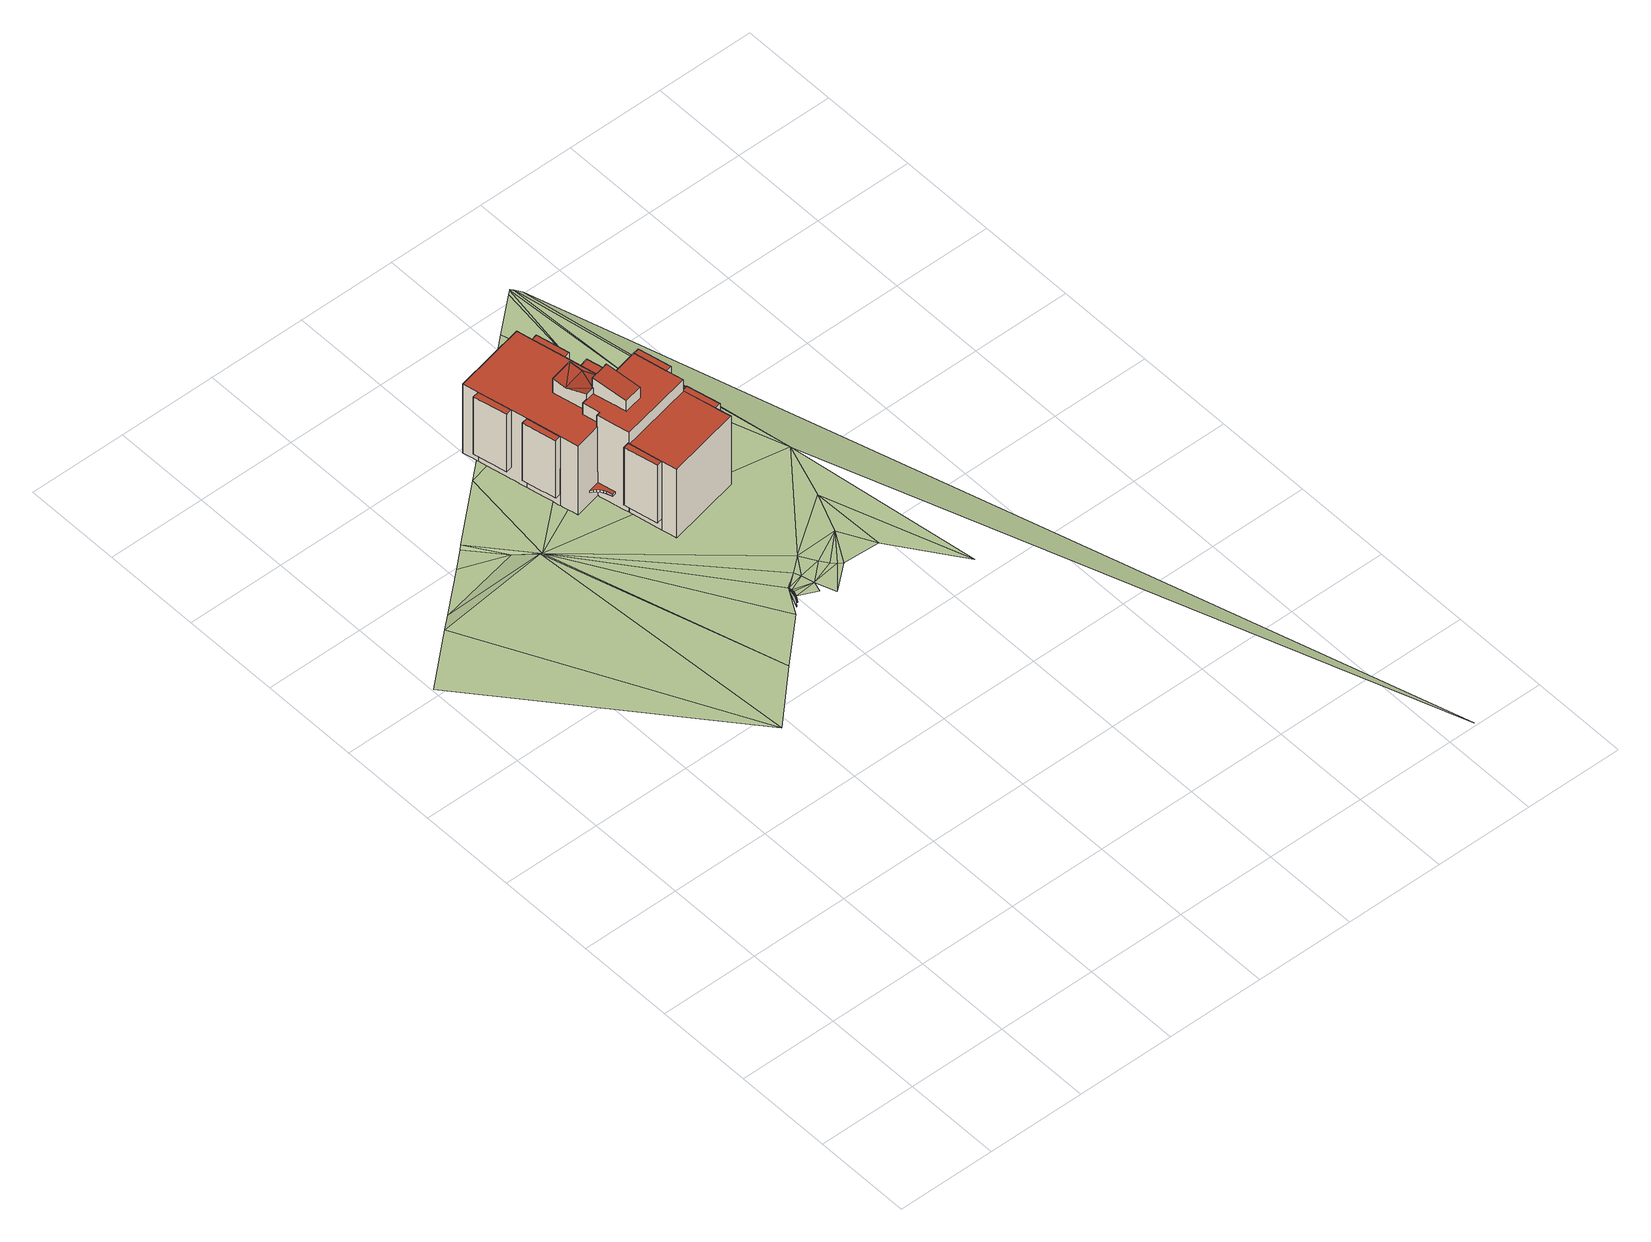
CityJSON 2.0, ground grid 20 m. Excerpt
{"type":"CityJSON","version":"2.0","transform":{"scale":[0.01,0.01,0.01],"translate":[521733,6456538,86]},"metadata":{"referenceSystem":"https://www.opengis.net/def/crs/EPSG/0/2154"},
"CityObjects":{
"building1":{"type":"Building","attributes":{"CITYGML_COUNTRYCODE":"FRA","CITYGML_RESOURCECONTENTORIGIN":"jointGeoBureauFrance","CITYGML_MILITARYSERVICEBRANCH":"noInformation","CITYGML_RELIGIOUSINFORMATION_RELIGIOUSDESIGNATION":"noInformation","CITYGML_AEROOBSTACLELIGHTPRESENT":"noInformation","CITYGML_COVERCLOSURETYPE":"noInformation","CITYGML_MANUFACTURINGINFORMATION_BYPRODUCT":"noInformation","CITYGML_WIRELESSTELECOMTYPE_":"noInformation","signatureG7":"REBU","CITYGML_NAVIGATIONLANDMARK":"noInformation","CITYGML_PHYSICALCONDITION":"intact","CITYGML_MANUFACTURINGINFORMATION_PRODUCT":"noInformation","CITYGML_RELIGIOUSINFORMATION_RELIGIOUSFACILITYTYPE":"noInformation","CITYGML_MANUFACTURINGINFORMATION_RAWMATERIAL":"noInformation","CITYGML_HAZARDSHELTERINTENDEDUSE":"noInformation","Style":"BU_$1691{frame:rgb(206,170,254);opacity:0.699999988;width:0.800000012;}","typeProduction":"Ref3D","pg_data_base_ident":"1691","CITYGML_CONTROLLINGAUTHORITY":"noInformation","class":"Building","function":"noInformation"},"children":["building1-1","building1-2","building1-3","building1-4","building1-5","building1-6","building1-7","building1-8","building1-9","building1-10","building1-11","building1-12","building1-13"]},
"building1-1":{"type":"BuildingPart","attributes":{"CITYGML_ROOFTYPE":"noInformation","CITYGML_STOREYSABOVEGROUND":"0","ZExtrusion":"89.5","signatureG7":"REBP","measuredHeight":13.97,"onGround":"False","Style":"BUP_$1746{frame:rgb(194,56,44);opacity:0.699999988;width:0.800000012;}","HExtrusion":"-999","pg_data_base_ident":"1746","CITYGML_VERTICALCONSTRUCTIONMATERIAL":"noInformation"},"parents":["building1"],"geometry":[{"type":"MultiSurface","lod":"2","boundaries":[[[0,1,2,3,4,5,6,7,8,9,10]],[[6,11,12,13,14,7]],[[15,16,17,18,19,20,21,14,13,12,11,22,23,24,25]],[[24,23,22,26,27,5,4,3,2,1,0,10,9,8,28,29,21,20,19,18,17,16,15,25]],[[28,8,7,14,21,29]],[[26,22,11,6,5,27]]],"semantics":{"surfaces":[{"type":"WallSurface"},{"type":"RoofSurface"},{"type":"GroundSurface"}],"values":[0,1,0,2,0,0]}}]},
"building1-2":{"type":"BuildingPart","attributes":{"CITYGML_ROOFTYPE":"noInformation","CITYGML_STOREYSABOVEGROUND":"0","ZExtrusion":"-999","signatureG7":"REBP","measuredHeight":19.39,"onGround":"False","Style":"BUP_$1692{frame:rgb(254,128,232);opacity:0.699999988;width:0.800000012;}","HExtrusion":"-999","pg_data_base_ident":"1692","CITYGML_VERTICALCONSTRUCTIONMATERIAL":"noInformation"},"parents":["building1"],"geometry":[{"type":"MultiSurface","lod":"2","boundaries":[[[30,31,32]],[[33,34,35,36,37,38,39,40,41,42,43,44,45,46,47,48]],[[49,31,30]],[[50,51,52,53,54,55,56,57,58,59,60,61,62,63,64,65,66,67,68,69,70,71,72,73,74,75,76,77,78,79,80,81,82,83,84]],[[85,86,87]],[[86,88,87]],[[89,90,91]],[[87,88,92]],[[93,94,95,96,97,98,99,100,101,102,103,104,105,106,107,108,109,110,111,112,113]],[[114,89,32]],[[32,31,114]],[[90,114,85]],[[115,116,117,118,119,120,121,122,123,124,125,126,127,128,129,130,49,30,32,89,131,91,90,85,87,92,88,86,114,31,132,133,134,135,136,137,138,139,103,102,140,141,142,143,144,145,146,147,148,149]],[[150,151,47,46,45,44,152,132,31,49,130,153,154,155,156,157,158,159,160,161,162,163,164,165,166,167,168,169,170,171]],[[172,173,174,175,176,177,178,179,180,181,182,183,69,68,67,66,184,185,186,187,188,189,190,191]],[[189,188,187,42,41,40,192,193,194,195,190]],[[104,103,139,138,137,136,135,134,133,132,152,44,43,42,187,186,185,184,66,65,64,63,196,106,105]],[[85,114,86]],[[89,114,90]],[[48,47,151,150,171,170,169,168,167,166,165,164,163,162,161,160,159,158,157,156,155,154,153,130,129,128,127,126,125,124,123,122,121,120,119,118,117,116,115,149,148,147,146,145,144,143,142,141,140,102,101,100,99,98,97,96,95,94,93,113,112,111,110,109,108,107,197,198,199,200,201,202,203,204,60,59,58,57,56,55,54,53,52,51,50,84,83,82,81,80,79,78,77,76,75,74,73,72,71,70,69,183,182,181,180,179,178,177,176,175,174,173,172,191,190,195,194,193,192,40,39,38,37,36,35,34,33]],[[91,131,89]],[[203,202,201,200,199,198,197,107,106,196,63,62,61,60,204]]],"semantics":{"surfaces":[{"type":"OuterCeilingSurface"},{"type":"WallSurface"},{"type":"RoofSurface"},{"type":"GroundSurface"}],"values":[0,1,0,1,0,0,0,0,1,0,0,0,1,1,1,1,2,0,0,3,0,1]}}]},
"building1-3":{"type":"BuildingPart","attributes":{"CITYGML_ROOFTYPE":"noInformation","CITYGML_STOREYSABOVEGROUND":"0","ZExtrusion":"-999","signatureG7":"REBP","measuredHeight":16.68,"onGround":"False","Style":"BUP_$1711{frame:rgb(223,114,75);opacity:0.699999988;width:0.800000012;}","HExtrusion":"-999","pg_data_base_ident":"1711","CITYGML_VERTICALCONSTRUCTIONMATERIAL":"noInformation"},"parents":["building1"],"geometry":[{"type":"MultiSurface","lod":"2","boundaries":[[[205,206,207,208,209,210,211,212,68,213,214,61,215,216,217,218,219,220,221,222,223]],[[224,225,226,227,228,229,230,231,232,233,234,235,236,237,238,239,240,241,242,212,211,210,209,208,207,206,205,223,222,221,220,219,218,217,216,215,243,244,245,246,247,248,249,250,251,252,253,254,255,256,257,258,259,260,261]],[[254,253,252,251,250,262,263,255]],[[264,68,212,242,241,240,239,238,237,236,265]],[[265,236,235,234,233,232,231,230,229,266]],[[228,227,226,225,224,261,260,259,258,257,256,255,263,266,229]],[[267,61,214,213,68,264,265,266,263,262]],[[245,244,243,215,61,267,262,250,249,248,247,246]]],"semantics":{"surfaces":[{"type":"WallSurface"},{"type":"GroundSurface"},{"type":"RoofSurface"}],"values":[0,1,0,0,0,0,2,0]}}]},
"building1-4":{"type":"BuildingPart","attributes":{"CITYGML_ROOFTYPE":"noInformation","CITYGML_STOREYSABOVEGROUND":"0","ZExtrusion":"89.5","signatureG7":"REBP","measuredHeight":13.97,"onGround":"False","Style":"BUP_$1720{frame:rgb(254,66,81);opacity:0.699999988;width:0.800000012;}","HExtrusion":"-999","pg_data_base_ident":"1720","CITYGML_VERTICALCONSTRUCTIONMATERIAL":"noInformation"},"parents":["building1"],"geometry":[{"type":"MultiSurface","lod":"2","boundaries":[[[268,269,270,271,272,273,274,275,276,277,278]],[[279,270,269,262,280,281]],[[282,283,284,268,278]],[[268,284,61,262,269]],[[262,61,284,283,285,286,287,288,289,290,291,292,293,294,280]],[[294,293,292,291,290,289,288,287,286,285,283,282,278,277,276,275,274,273,272,271,270,279,281,280]]],"semantics":{"surfaces":[{"type":"WallSurface"},{"type":"RoofSurface"},{"type":"GroundSurface"}],"values":[0,0,0,1,0,2]}}]},
"building1-5":{"type":"BuildingPart","attributes":{"CITYGML_ROOFTYPE":"noInformation","CITYGML_STOREYSABOVEGROUND":"0","ZExtrusion":"-999","signatureG7":"REBP","measuredHeight":16.77,"onGround":"False","Style":"BUP_$1726{frame:rgb(47,194,68);opacity:0.699999988;width:0.800000012;}","HExtrusion":"-999","pg_data_base_ident":"1726","CITYGML_VERTICALCONSTRUCTIONMATERIAL":"noInformation"},"parents":["building1"],"geometry":[{"type":"MultiSurface","lod":"2","boundaries":[[[295,296,297,298,299,300,301,302,303,304,305,306,307,308,309,310,311,312,313]],[[314,315,41,189,316,317]],[[318,319,320,321,322,323,324,325,326,327,328,329,330,331,332,333,334,335,336]],[[337,316,189,338,339,340]],[[341,342,343,46,344,41,315,345,346,347,348,349,350,351,352,353,354,355]],[[356,357,358,359,360,361,362,363,364,365,366,367,368,369,370,371]],[[372,373,340,339,338,374,375,376,377,378,379,380,381,382,383]],[[384,49,46,343,385,386,387,388,389,390,391,392,393,394,395,396,397,398,399]],[[300,299,400,401,402,403,404,405,376,375]],[[406,407,408,14,356,371,409,410,411,412]],[[413,414,415,416,417,418,419,420,421,422,423,424,399,398,425,426]],[[326,423,422,427,428,429,430,431,327]],[[432,358,357,322,321,433,434,435,436]],[[337,340,373,372,383,382,381,380,379,378,377,376,405,404,403,402,401,400,299,298,297,296,295,313,312,311,310,309,308,307,306,305,304,437,438,439,440,441,442,443,444,445,446,447,448,449,450,451,452,453,407,406,412,411,410,409,371,370,369,368,367,366,365,364,363,362,361,360,359,358,432,436,435,434,433,321,320,319,318,336,335,334,333,332,331,330,329,328,327,431,430,429,428,427,422,421,420,419,418,417,416,415,414,413,426,425,398,397,396,395,394,393,392,391,390,389,388,387,386,385,343,342,341,355,354,353,352,351,350,349,348,347,346,345,315,314,317,316]],[[323,322,357,356,14,454,455,12,11,303,302,301,300,375,374,338,189,41,344,46,49,384,399,424,423,326,325,324]],[[408,407,453,452,451,450,449,448,447,446,445,444,443,442,441,440,439,438,437,304,303,11,12,455,454,14]]],"semantics":{"surfaces":[{"type":"WallSurface"},{"type":"GroundSurface"},{"type":"RoofSurface"}],"values":[0,0,0,0,0,0,0,0,0,0,0,0,0,1,2,0]}}]},
"building1-6":{"type":"BuildingPart","attributes":{"CITYGML_ROOFTYPE":"noInformation","CITYGML_STOREYSABOVEGROUND":"0","ZExtrusion":"89.5","signatureG7":"REBP","measuredHeight":16.66,"onGround":"False","Style":"BUP_$1706{frame:rgb(135,162,227);opacity:0.699999988;width:0.800000012;}","HExtrusion":"-999","pg_data_base_ident":"1706","CITYGML_VERTICALCONSTRUCTIONMATERIAL":"noInformation"},"parents":["building1"],"geometry":[{"type":"MultiSurface","lod":"2","boundaries":[[[456,457,458,459,460,461,462,463,464,465]],[[466,458,457,106,467]],[[458,466,467,468,469,470,471,472,473,474,475,465,464,463,462,461,460,459]],[[472,471,470,469,468,467,106,103,474,473]],[[475,474,103,456,465]],[[456,103,106,457]]],"semantics":{"surfaces":[{"type":"WallSurface"},{"type":"GroundSurface"},{"type":"RoofSurface"}],"values":[0,0,1,0,0,2]}}]},
"building1-7":{"type":"BuildingPart","attributes":{"CITYGML_ROOFTYPE":"noInformation","CITYGML_STOREYSABOVEGROUND":"0","ZExtrusion":"89.5","signatureG7":"REBP","measuredHeight":13.97,"onGround":"False","Style":"BUP_$1723{frame:rgb(132,171,62);opacity:0.699999988;width:0.800000012;}","HExtrusion":"-999","pg_data_base_ident":"1723","CITYGML_VERTICALCONSTRUCTIONMATERIAL":"noInformation"},"parents":["building1"],"geometry":[{"type":"MultiSurface","lod":"2","boundaries":[[[476,477,478,479,480,481,482,483,484,485,486,487,488,489,490,491,492,493,494,495,496,497,498,499,500,501,502,503]],[[485,484,504,505,486]],[[264,265,501,500,499,498,497,496,495,494,493,492,491,490,489,68]],[[502,501,265,506,503]],[[264,68,505,504,506,265]],[[488,487,486,505,68,489]],[[481,480,479,478,477,476,503,506,504,484,483,482]]],"semantics":{"surfaces":[{"type":"GroundSurface"},{"type":"WallSurface"},{"type":"RoofSurface"}],"values":[0,1,1,1,2,1,1]}}]},
"building1-8":{"type":"BuildingPart","attributes":{"CITYGML_ROOFTYPE":"noInformation","CITYGML_STOREYSABOVEGROUND":"0","ZExtrusion":"89.5","signatureG7":"REBP","measuredHeight":13.97,"onGround":"False","Style":"BUP_$1752{frame:rgb(85,148,122);opacity:0.699999988;width:0.800000012;}","HExtrusion":"-999","pg_data_base_ident":"1752","CITYGML_VERTICALCONSTRUCTIONMATERIAL":"noInformation"},"parents":["building1"],"geometry":[{"type":"MultiSurface","lod":"2","boundaries":[[[507,508,509,510,511,512,513,514,326,324,515,322,516,517,518,519]],[[520,521,522,326,514,523]],[[524,522,521,525,526,527,528,529,530,531,532]],[[524,322,515,324,326,522]],[[533,516,322,524,532,534]],[[527,526,525,521,520,523,514,513,512,511,510,509,508,507,519,518,517,516,533,534,532,531,530,529,528]]],"semantics":{"surfaces":[{"type":"WallSurface"},{"type":"RoofSurface"},{"type":"GroundSurface"}],"values":[0,0,0,1,0,2]}}]},
"building1-9":{"type":"BuildingPart","attributes":{"CITYGML_ROOFTYPE":"noInformation","CITYGML_STOREYSABOVEGROUND":"0","ZExtrusion":"89.5","signatureG7":"REBP","measuredHeight":13.97,"onGround":"False","Style":"BUP_$1749{frame:rgb(53,236,160);opacity:0.699999988;width:0.800000012;}","HExtrusion":"-999","pg_data_base_ident":"1749","CITYGML_VERTICALCONSTRUCTIONMATERIAL":"noInformation"},"parents":["building1"],"geometry":[{"type":"MultiSurface","lod":"2","boundaries":[[[535,536,537,538,539,540,541,542,543,544,545,546,547,548,549,550,551,552,553,554,555,556,557,558]],[[302,303,559,560,300]],[[303,302,300,547,546,545,544,543,542,541,540,539,538,537,536]],[[548,547,300,560,550,549]],[[535,558,559,303,536]],[[555,554,553,552,551,550,560,559,558,557,556]]],"semantics":{"surfaces":[{"type":"GroundSurface"},{"type":"RoofSurface"},{"type":"WallSurface"}],"values":[0,1,2,2,2,2]}}]},
"building1-10":{"type":"BuildingPart","attributes":{"CITYGML_ROOFTYPE":"noInformation","CITYGML_STOREYSABOVEGROUND":"0","ZExtrusion":"89.5","signatureG7":"REBP","measuredHeight":13.97,"onGround":"False","Style":"BUP_$1755{frame:rgb(216,57,58);opacity:0.699999988;width:0.800000012;}","HExtrusion":"-999","pg_data_base_ident":"1755","CITYGML_VERTICALCONSTRUCTIONMATERIAL":"noInformation"},"parents":["building1"],"geometry":[{"type":"MultiSurface","lod":"2","boundaries":[[[561,562,563,564,565,566,567,568,569,570,571]],[[572,573,574,575,576,577,578,579,580,581,582,583,584,585,586,571,570,569,568,567,566,565,564,563]],[[585,584,423,561,571,586]],[[561,423,399,587,562]],[[574,573,572,563,562,587,399,576,575]],[[399,423,584,583,582,581,580,579,578,577,576]]],"semantics":{"surfaces":[{"type":"WallSurface"},{"type":"GroundSurface"},{"type":"RoofSurface"}],"values":[0,1,0,2,0,0]}}]},
"building1-11":{"type":"BuildingPart","attributes":{"CITYGML_ROOFTYPE":"noInformation","CITYGML_STOREYSABOVEGROUND":"0","ZExtrusion":"-999","signatureG7":"REBP","measuredHeight":89.48,"onGround":"False","Style":"BUP_$1709{frame:rgb(74,54,3);opacity:0.699999988;width:0.800000012;}","HExtrusion":"0.5","pg_data_base_ident":"1709","CITYGML_VERTICALCONSTRUCTIONMATERIAL":"noInformation"},"parents":["building1"],"geometry":[{"type":"MultiSurface","lod":"2","boundaries":[[[339,588,589,590,591,592,593,594,595]],[[591,590,596,597]],[[598,599,595,594,600]],[[590,589,601,596]],[[602,603,592,591,597]],[[604,605,606,607,599,598,600,608,603,602,597,596,601]],[[607,606,339,595,599]],[[605,604,588,339,606]],[[594,593,608,600]],[[608,593,592,603]],[[601,589,588,604]]],"semantics":{"surfaces":[{"type":"RoofSurface"},{"type":"WallSurface"},{"type":"OuterCeilingSurface"}],"values":[0,1,1,1,1,2,1,1,1,1,1]}}]},
"building1-12":{"type":"BuildingPart","attributes":{"CITYGML_ROOFTYPE":"noInformation","CITYGML_STOREYSABOVEGROUND":"0","ZExtrusion":"-999","signatureG7":"REBP","measuredHeight":20.77,"onGround":"False","Style":"BUP_$1760{frame:rgb(13,206,131);opacity:0.699999988;width:0.800000012;}","HExtrusion":"-999","pg_data_base_ident":"1760","CITYGML_VERTICALCONSTRUCTIONMATERIAL":"noInformation"},"parents":["building1"],"geometry":[{"type":"MultiSurface","lod":"2","boundaries":[[[609,610,611,612,613,614,615]],[[615,616,609]],[[617,618,609,616,619]],[[620,621,152,132,133,622,623,624,625,626,627,628,629,630,631,632,633,634,635,636,637,638,639,640,641,642,643,644]],[[645,646,647,648,31,649,92,133,132,650,651,652,653,654,655,656,657]],[[657,656,654]],[[658,659,660,661,662,663,664,665,666,667,668,669,670]],[[656,655,654]],[[671,672,673,674,675,676,677,678,679,680,681,682,683,684,685,686,687,688,689,690,691,692,693,694,695,696,697,698,699,700,701,702,703,704,705,660,659,615,614,613,612,611,610,623,622,133,92,706,707,708,709,710,711,712,713,714,715,716,717,718,719,720,721,722,721,723,724,671,725]],[[644,643,642,641,640,639,638,637,636,635,634,633,632,631,630,629,628,627,626,625,624,623,610,609,618,726,620]],[[658,616,659]],[[615,659,616]],[[727,728,729,730,731,732,152,621,620,726,618,617,619,616,658,670,733,734,735,736,737,738,739,740,741,742,743,744,745,746,747,748,749,750,751,752,753,754,755,756,757,758,759,760,761,762,763,764,765,766,767,768,769,770,771,772,773,774,775,776]],[[647,646,645,657,654,653,652,651,650,777,778,779,780,731,730,31,648]],[[649,31,730,729,728,727,776,775,774,773,772,771,770,769,768,767,766,765,764,763,762,761,760,759,758,757,756,755,754,753,752,751,750,749,748,747,746,745,744,743,742,741,740,739,738,737,736,735,734,733,670,669,668,667,666,665,664,663,662,661,660,705,704,703,702,701,700,699,698,697,696,695,694,693,692,691,690,689,688,687,686,685,684,683,682,681,680,679,678,677,676,675,674,673,672,671,724,723,721,720,719,718,717,716,715,714,713,712,711,710,709,708,707,706,92]],[[780,779,778,777,650,132,152,732,731]]],"semantics":{"surfaces":[{"type":"RoofSurface"},{"type":"OuterCeilingSurface"},{"type":"WallSurface"},{"type":"GroundSurface"}],"values":[0,0,0,1,2,3,2,3,2,2,0,0,2,2,1,2]}}]},
"building1-13":{"type":"BuildingPart","attributes":{"CITYGML_ROOFTYPE":"noInformation","CITYGML_STOREYSABOVEGROUND":"0","ZExtrusion":"-999","signatureG7":"REBP","measuredHeight":23.12,"onGround":"False","Style":"BUP_$1758{frame:rgb(237,49,71);opacity:0.699999988;width:0.800000012;}","HExtrusion":"-999","pg_data_base_ident":"1758","CITYGML_VERTICALCONSTRUCTIONMATERIAL":"noInformation"},"parents":["building1"],"geometry":[{"type":"MultiSurface","lod":"2","boundaries":[[[781,782,783,784,785,786,787,788,789,790,791,792,793,794,795,796]],[[133,134,797,798,799,800,801,802,803,804,805,806,807,808,786,785,784,783,782,781,796,795,794,793,792,791,790,789,809,810,811,812,813,814,815,816,817,818,819,820,821,822,823,824,825,635,826,628,827,623]],[[828,829,830,831,832,833,834,835,612,611,610,609,836,837]],[[87,838,839,840,91,841,131,134,133,92]],[[842,843,836,609,844,845,846,847]],[[847,846,845,844,609,635,825,824,823,822,821,820,819,818,817,816,815,814,813,812,811,810,809,789,788,848,849,850,843,842]],[[851,852,853,850,849,848,788,787,854]],[[92,133,623,610,611,612,709]],[[628,826,635,609,610,623,827]],[[797,134,131,855,856,852,851,854,787,786,808,807,806,805,804,803,802,801,800,799,798]],[[87,92,709,857,858,859,856,855,131,841,91,840,839,838]],[[850,853,852,856,859,858,857,709,612,835,834,833,832,831,830,829,828,837,836,843]]],"semantics":{"surfaces":[{"type":"WallSurface"},{"type":"OuterCeilingSurface"},{"type":"RoofSurface"}],"values":[0,1,1,0,1,0,2,0,0,0,1,0]}}]},
"terrain1":{"type":"TINRelief","geometry":[{"type":"CompositeSurface","lod":"0","boundaries":[[[860,861,862]],[[862,863,864]],[[862,861,863]],[[865,866,864]],[[865,864,863]],[[865,867,866]],[[868,867,865]],[[868,865,869]],[[870,863,861]],[[871,869,865]],[[863,871,865]],[[863,870,871]],[[871,872,869]],[[870,873,871]],[[873,874,871]],[[874,875,871]],[[876,877,878]],[[874,879,877]],[[875,880,871]],[[876,881,877]],[[881,882,877]],[[882,883,877]],[[881,884,882]],[[883,874,877]],[[882,884,883]],[[884,885,883]],[[883,885,874]],[[885,884,886]],[[885,887,874]],[[886,887,885]],[[887,888,874]],[[887,886,888]],[[881,889,884]],[[890,872,871]],[[889,886,884]],[[874,888,875]],[[886,891,888]],[[892,889,881]],[[889,891,886]],[[888,891,875]],[[875,891,880]],[[889,893,891]],[[894,895,889]],[[893,880,891]],[[889,896,893]],[[880,897,871]],[[889,895,896]],[[898,895,894]],[[872,890,899]],[[893,900,880]],[[896,900,893]],[[895,900,896]],[[898,900,895]],[[901,890,871]],[[897,901,871]],[[902,900,898]],[[880,900,903]],[[903,900,902]],[[880,903,897]],[[890,904,899]],[[903,902,905]],[[890,906,904]],[[897,903,905]],[[907,906,890]],[[901,908,890]],[[909,901,897]],[[907,890,908]],[[908,901,909]],[[909,897,910]],[[910,897,911]],[[908,909,912]],[[911,913,910]]]}]}
},
"vertices":[
[3932,15495,350],[3989,15231,350],[3992,15214,350],[4005,15154,350],[4021,15080,350],[4064,14877,350],[4064,14877,1747],[3920,15553,1747],[3920,15553,350],[3920,15552,350],[3930,15506,350],[4191,14902,1747],[4187,14922,1747],[4174,14979,1747],[4045,15576,1747],[4178,14959,350],[4174,14979,350],[4121,15223,350],[4118,15240,350],[4105,15299,350],[4089,15373,350],[4045,15576,350],[4191,14902,350],[4187,14921,350],[4187,14922,350],[4181,14949,350],[4121,14888,350],[4073,14878,350],[3978,15564,350],[4036,15574,350],
[5742,14193,1747],[5329,14105,1747],[5739,14192,1747],[5034,14024,76],[5040,13992,76],[5068,13860,76],[5077,13815,76],[5081,13795,76],[5085,13778,76],[5102,13697,76],[5103,13692,76],[5103,13692,1747],[5103,13692,2016],[5034,14024,2016],[5030,14042,2016],[5030,14042,1786],[5030,14042,1747],[5030,14042,76],[5030,14040,76],[5743,14193,1747],[5974,13189,76],[5984,13191,76],[5987,13192,76],[5989,13192,76],[6048,13205,76],[6070,13210,76],[6360,13271,76],[6362,13271,76],[6396,13278,76],[6634,13329,76],[6645,13331,76],[6645,13331,1747],[6645,13331,1779],[6645,13331,2016],[5984,13191,2016],[5964,13187,2016],[5163,13018,2016],[5163,13018,1779],[5163,13018,1747],[5163,13018,76],[5241,13034,76],[5401,13068,76],[5453,13079,76],[5497,13088,76],[5520,13093,76],[5540,13097,76],[5568,13103,76],[5575,13105,76],[5951,13184,76],[5958,13186,76],[5960,13186,76],[5962,13187,76],[5963,13187,76],[5964,13187,76],[5966,13188,76],[5607,14164,1747],[5596,14162,1747],[5601,14163,1747],[5598,14162,1747],[5693,14182,1747],[5684,14180,1747],[5688,14181,1747],[5600,14163,1747],[6492,14046,76],[6492,14047,76],[6492,14048,76],[6484,14084,76],[6452,14241,76],[6435,14319,76],[6435,14321,76],[6434,14326,76],[6432,14334,76],[6431,14339,76],[6431,14339,2016],[6435,14319,2016],[6567,13684,2016],[6570,13671,2016],[6570,13671,76],[6570,13672,76],[6567,13684,76],[6555,13742,76],[6555,13746,76],[6553,13752,76],[6494,14039,76],[5578,14158,1747],[6054,14259,76],[6038,14256,76],[6036,14255,76],[6007,14249,76],[5931,14233,76],[5893,14225,76],[5890,14224,76],[5885,14223,76],[5878,14222,76],[5825,14210,76],[5768,14198,76],[5766,14198,76],[5765,14198,76],[5763,14197,76],[5754,14195,76],[5743,14193,76],[5689,14182,1747],[5300,14099,2016],[5600,14163,2016],[5689,14182,2016],[5743,14193,2016],[5765,14198,2016],[5890,14224,2016],[6054,14259,2016],[6071,14263,2016],[6413,14335,76],[6396,14332,76],[6311,14314,76],[6280,14307,76],[6122,14274,76],[6115,14272,76],[6108,14271,76],[6071,14263,76],[6069,14262,76],[6055,14259,76],[5105,14058,76],[5032,14042,76],[5126,14062,2016],[5737,14192,76],[5717,14188,76],[5692,14182,76],[5689,14182,76],[5680,14180,76],[5649,14173,76],[5606,14164,76],[5600,14163,76],[5589,14160,76],[5571,14156,76],[5445,14130,76],[5384,14117,76],[5329,14105,76],[5300,14099,76],[5283,14095,76],[5255,14089,76],[5180,14073,76],[5126,14062,76],[5117,14060,76],[5023,13662,76],[5031,13626,76],[5031,13623,76],[5075,13424,76],[5102,13299,76],[5102,13298,76],[5108,13273,76],[5110,13262,76],[5135,13146,76],[5147,13090,76],[5159,13038,76],[5159,13036,76],[5159,13038,2016],[5102,13298,2016],[5023,13662,2016],[5020,13675,2016],[5020,13675,1771],[5020,13675,1747],[5020,13675,76],[5020,13674,76],[5095,13690,76],[5078,13687,76],[5038,13679,76],[5021,13676,76],[6641,13348,2016],[6573,13656,76],[6579,13632,76],[6581,13621,76],[6612,13480,76],[6634,13379,76],[6641,13348,76],[6641,13347,76],[6644,13333,76],
[5971,13189,80],[5964,13187,80],[5962,13187,80],[5897,13173,80],[5579,13106,80],[5532,13096,80],[5504,13090,80],[5163,13018,80],[5964,13187,1747],[5984,13191,1747],[6645,13331,80],[6590,13319,80],[6421,13284,80],[6365,13272,80],[6342,13267,80],[6035,13202,80],[5984,13191,80],[5983,13191,80],[5981,13191,80],[6010,12182,80],[6007,12182,80],[6004,12181,80],[5921,12163,80],[5490,12072,80],[5366,12046,80],[5335,12186,80],[5304,12327,80],[5303,12330,80],[5303,12331,80],[5301,12340,80],[5299,12349,80],[5298,12353,80],[5295,12370,80],[5295,12372,80],[5292,12382,80],[5279,12448,80],[5220,12736,80],[5174,12964,80],[6668,13228,80],[6705,13059,80],[6766,12781,80],[6774,12745,80],[6775,12739,80],[6786,12691,80],[6789,12676,80],[6789,12674,80],[6791,12669,80],[6792,12661,80],[6794,12653,80],[6855,12389,80],[6862,12363,80],[6220,12227,80],[6218,12226,80],[6216,12226,80],[6117,12205,80],[6116,12205,80],[6098,12201,80],[6789,12674,1747],[6862,12363,1747],[5295,12372,1747],[5298,12353,1747],[5366,12046,1747],[6786,12691,1747],
[6763,13374,1747],[6914,12704,1747],[6914,12704,350],[6903,12751,350],[6901,12761,350],[6842,13023,350],[6839,13037,350],[6826,13093,350],[6810,13165,350],[6764,13371,350],[6763,13374,350],[6869,12693,350],[6789,12674,350],[6798,12676,350],[6755,13373,350],[6641,13348,350],[6641,13348,1747],[6641,13347,350],[6644,13335,350],[6645,13331,350],[6655,13285,350],[6657,13276,350],[6713,13021,350],[6717,13005,350],[6728,12954,350],[6744,12880,350],[6789,12675,350],
[4396,13925,71],[4396,13923,71],[4398,13915,71],[4398,13912,71],[4400,13904,71],[4400,13904,1747],[4395,13927,1747],[4265,14563,1747],[4261,14582,1747],[4261,14582,71],[4261,14580,71],[4265,14563,71],[4271,14533,71],[4272,14525,71],[4274,14516,71],[4276,14509,71],[4335,14219,71],[4364,14080,71],[4395,13927,71],[5067,13685,71],[5103,13692,71],[5020,13675,71],[5027,13677,71],[5534,15873,71],[5533,15875,71],[5532,15881,71],[5530,15892,71],[5530,15892,1747],[5534,15873,1747],[5608,15530,1747],[5672,15239,1747],[5675,15223,1747],[5675,15223,71],[5675,15224,71],[5673,15231,71],[5672,15239,71],[5660,15292,71],[5608,15530,71],[5605,15546,71],[5603,15556,71],[5593,15600,71],[5557,15764,71],[5023,13663,71],[5023,13662,1747],[5023,13662,398],[5023,13662,71],[5030,14040,71],[5030,14041,71],[5030,14042,71],[5034,14024,1747],[5097,13720,71],[5077,13819,71],[5055,13922,71],[5050,13944,71],[5040,13996,71],[5039,13996,71],[5039,13997,71],[5037,14009,71],[5035,14019,71],[5034,14024,71],[5033,14026,71],[3974,15890,1747],[5466,16210,1747],[5466,16210,71],[5341,16183,71],[4906,16090,71],[4825,16073,71],[4823,16072,71],[4820,16072,71],[4793,16066,71],[4775,16062,71],[4665,16038,71],[4619,16029,71],[4616,16028,71],[4614,16027,71],[4533,16010,71],[3974,15890,71],[4938,13642,71],[5022,13661,71],[4782,13605,1747],[4483,13535,1747],[4483,13535,71],[4508,13540,71],[4591,13560,71],[4710,13588,71],[4742,13595,71],[4782,13605,71],[4802,13610,71],[4833,13617,71],[5765,14198,1747],[5090,14054,71],[5136,14064,71],[5137,14064,71],[5138,14064,71],[5190,14075,71],[5743,14193,71],[5745,14193,71],[5765,14198,71],[5768,14198,71],[5776,14200,71],[5778,14200,71],[5788,14202,71],[5842,14214,71],[5890,14224,71],[5890,14224,1747],[4401,13902,71],[4401,13901,71],[4407,13873,71],[4413,13846,71],[4449,13687,71],[4454,13663,71],[4044,15582,71],[4045,15576,71],[4045,15576,83],[3980,15864,71],[4007,15745,71],[4040,15598,71],[4042,15590,71],[5841,14447,71],[5839,14454,71],[5838,14459,71],[5822,14532,71],[5753,14841,71],[5751,14851,71],[5749,14861,71],[5744,14881,71],[5744,14883,71],[5740,14902,71],[5740,14902,1747],[5744,14881,1747],[5878,14279,71],[5854,14388,71],[5739,14907,71],[5734,14929,71],[5708,15062,71],[5707,15067,71],[5675,15222,71],[5495,16063,71],[5528,15897,71],[5527,15906,71],[5525,15914,71],[5524,15919,71],[4227,14737,71],[4226,14742,71],[4197,14875,71],[4192,14897,71],[4191,14902,71],[4189,14912,71],[4188,14913,71],[4187,14920,71],[4187,14921,71],[4187,14922,71],[4184,14931,71],[4156,15065,71],[4118,15240,71],[4108,15283,71],[4060,15505,71],[4049,15558,71],[4045,15575,71],[4049,15558,1747],[4156,15065,1747],
[6552,14365,2016],[6697,13699,2016],[6697,13699,350],[6685,13754,350],[6685,13755,350],[6628,14015,350],[6625,14032,350],[6612,14088,350],[6596,14162,350],[6552,14365,350],[6581,13673,350],[6570,13671,350],[6528,13872,350],[6513,13945,350],[6501,14005,350],[6497,14021,350],[6443,14281,350],[6443,14283,350],[6431,14339,350],[6542,14363,350],
[5182,12331,350],[5137,12540,350],[5121,12614,350],[5109,12668,350],[5105,12685,350],[5048,12950,350],[5046,12961,350],[5036,13005,350],[5035,13009,350],[5150,13036,350],[5159,13038,350],[5162,13021,350],[5163,13019,350],[5163,13018,350],[5165,13009,350],[5201,12830,350],[5217,12754,350],[5229,12694,350],[5232,12678,350],[5283,12428,350],[5285,12417,350],[5295,12372,350],[5295,12371,350],[5296,12367,350],[5298,12354,350],[5298,12353,350],[5191,12328,350],[5183,12326,350],[5035,13009,1747],[5159,13038,1747],[5183,12326,1747],
[5599,15574,350],[5602,15558,350],[5607,15535,350],[5608,15530,350],[5614,15503,350],[5630,15428,350],[5675,15224,350],[5675,15223,350],[5595,15591,1747],[5530,15892,350],[5540,15845,350],[5542,15835,350],[5595,15591,350],[5729,15236,350],[5796,15252,350],[5796,15252,1747],[5683,15225,350],[5652,15924,1747],[5786,15299,350],[5784,15310,350],[5728,15571,350],[5724,15587,350],[5712,15644,350],[5696,15718,350],[5652,15922,350],[5652,15924,350],[5588,15907,350],[5643,15921,350],
[4252,14580,350],[4261,14582,350],[4264,14567,350],[4264,14564,350],[4265,14563,350],[4302,14380,350],[4317,14306,350],[4332,14236,350],[4335,14220,350],[4388,13965,350],[4391,13950,350],[4400,13905,350],[4400,13904,350],[4376,13900,350],[4291,13884,350],[4283,13882,350],[4237,14087,350],[4220,14162,350],[4208,14217,350],[4204,14237,350],[4145,14500,350],[4143,14511,350],[4133,14553,350],[4132,14558,350],[4132,14558,1747],[4283,13882,1747],
[5917,14945,1747],[6071,14263,1747],[6071,14263,350],[6061,14306,350],[6060,14310,350],[5998,14587,350],[5994,14604,350],[5976,14684,350],[5963,14744,350],[5949,14803,350],[5917,14945,350],[6055,14259,350],[6054,14259,350],[5950,14237,350],[5902,14227,350],[5890,14224,350],[5861,14357,350],[5846,14423,350],[5833,14483,350],[5815,14563,350],[5811,14580,350],[5750,14855,350],[5749,14859,350],[5740,14902,350],[5851,14929,350],[5905,14942,350],[6054,14259,1747],
[4782,13605,398],[4851,13564,398],[4889,13535,398],[4928,13496,398],[4961,13449,398],[4992,13392,398],[5027,13278,398],[5102,13298,398],[4889,13535,348],[4928,13496,348],[5028,13278,348],[5102,13298,348],[5027,13278,348],[4851,13564,348],[4928,13495,348],[4961,13449,348],[4782,13605,348],[5022,13662,348],[5023,13662,348],[5102,13299,348],[4992,13392,348],
[5302,14090,2151],[5602,14152,2151],[5600,14163,2148],[5598,14171,2146],[5587,14223,2132],[5582,14246,2126],[5505,14597,2033],[5033,14485,2033],[5126,14062,2149],[5128,14054,2151],[5122,14077,2145],[5128,14054,2016],[5126,14061,2016],[5600,14162,2016],[5602,14152,2016],[5599,14152,2016],[5598,14151,2016],[5597,14151,2016],[5594,14151,2016],[5585,14149,2016],[5579,14147,2016],[5576,14147,2016],[5325,14095,2016],[5313,14093,2016],[5305,14091,2016],[5304,14091,2016],[5302,14090,2016],[5299,14090,2016],[5298,14089,2016],[5295,14089,2016],[5294,14088,2016],[5290,14088,2016],[5288,14087,2016],[5140,14057,2016],[5131,14055,2016],[5129,14054,2016],[5323,14104,74],[5329,14105,74],[5329,14105,192],[5329,14105,316],[5599,14162,1747],[5235,14085,74],[5238,14086,74],[5250,14088,74],[5253,14089,74],[5291,14097,74],[5296,14098,74],[5300,14099,74],[5320,14103,74],[4976,14748,2092],[5450,14847,2092],[5450,14847,1747],[5442,14845,1747],[5423,14841,1747],[5421,14840,1747],[5418,14840,1747],[5402,14837,1747],[5009,14755,1747],[5003,14754,1747],[4982,14750,1747],[4977,14749,1747],[4976,14748,1747],[5582,14242,1747],[5582,14246,1747],[5580,14253,1747],[5579,14258,1747],[5547,14403,1747],[5544,14419,1747],[5515,14551,1747],[5513,14560,1747],[5512,14563,1747],[5512,14565,1747],[5511,14571,1747],[5510,14571,1747],[5510,14573,1747],[5505,14597,1747],[5504,14599,1747],[5504,14600,1747],[5503,14604,1747],[5501,14613,1747],[5501,14615,1747],[5500,14619,1747],[5499,14622,1747],[5499,14623,1747],[5498,14628,1747],[5497,14633,1747],[5494,14644,1747],[5494,14646,1747],[5492,14656,1747],[5485,14688,1747],[5484,14691,1747],[5478,14720,1747],[5478,14721,1747],[5475,14733,1747],[5473,14743,1747],[5452,14839,1747],[5452,14840,1747],[5599,14167,1747],[5598,14169,1747],[5598,14170,1747],[5598,14171,1747],[5598,14172,1747],[5597,14173,1747],[5597,14174,1747],[5593,14195,1747],[5592,14197,1747],[5592,14200,1747],[5589,14214,1747],[5588,14217,1747],[5587,14219,1747],[5587,14221,1747],[5587,14222,1747],[5587,14223,1747],[5587,14223,1779],[5585,14232,1747],[5584,14233,1747],[5582,14242,1779],[5128,14054,2048],[5124,14070,1747],[5124,14069,1747],[5126,14063,1747],[5126,14062,1747],[5126,14062,74],[5126,14062,1786],[4976,14747,1747],[4977,14744,1747],[4978,14737,1747],[4979,14735,1747],[4981,14726,1747],[5004,14618,1747],[5004,14617,1747],[5007,14605,1747],[5008,14602,1747],[5008,14599,1747],[5026,14519,1747],[5028,14508,1747],[5032,14492,1747],[5032,14490,1747],[5033,14485,1747],[5034,14483,1747],[5035,14479,1747],[5036,14471,1747],[5040,14455,1747],[5042,14446,1747],[5043,14438,1747],[5044,14434,1747],[5046,14425,1747],[5073,14304,1747],[5074,14298,1747],[5086,14243,1747],[5089,14230,1747],[5109,14138,1747],[5110,14136,1747],[5110,14135,1747],[5110,14133,1747],[5111,14132,1747],[5113,14118,1747],[5114,14117,1747],[5117,14103,1747],[5117,14102,1747],[5117,14101,1747],[5118,14100,1747],[5118,14098,1747],[5122,14079,1747],[5122,14077,1747],[5123,14077,1747],[5123,14076,1747],[5123,14074,1747],[5176,14072,74],[5162,14070,74],[5138,14064,74],[5137,14064,74],
[5605,13451,2016],[5626,13455,2016],[5777,13486,2016],[5816,13494,2016],[5829,13496,2016],[5835,13498,2016],[5835,13498,2269],[5451,13419,2269],[5451,13419,2016],[5456,13420,2016],[5467,13423,2016],[5477,13425,2016],[5538,13437,2016],[5548,13439,2016],[5586,13447,2016],[5590,13448,2016],[5693,14165,2016],[5693,14162,2016],[5696,14151,2016],[5697,14144,2016],[5699,14135,2016],[5792,13701,2016],[5818,13579,2016],[5823,13555,2016],[5827,13536,2016],[5827,13534,2016],[5829,13527,2016],[5833,13506,2016],[5448,13435,2016],[5446,13442,2016],[5443,13458,2016],[5442,13460,2016],[5440,13470,2016],[5436,13488,2016],[5434,13498,2016],[5427,13526,2016],[5425,13538,2016],[5422,13552,2016],[5421,13556,2016],[5396,13669,2016],[5389,13697,2016],[5369,13789,2016],[5366,13803,2016],[5340,13917,2016],[5304,14078,2016],[5466,14124,2016],[5592,14150,2016],[5331,14113,2147],[5334,14113,2147],[5349,14117,2147],[5367,14120,2147],[5393,14126,2147],[5580,14167,2146],[5589,14169,2146],[5594,14170,2146],[5309,14108,2147],[5311,14108,2147],[5605,14164,1747],[5606,14164,1747],[5683,14180,1747],[5689,14181,1747],[5298,14105,2147],[5298,14106,2147],[5301,14091,2151],[5300,14096,2150],[5300,14099,2149],[5299,14101,2148],[5302,14090,2387],[5300,14099,2389],[5298,14106,2390],[5689,14182,2389],[5687,14190,2390],[5598,14171,2390],[5693,14162,2385],[5689,14184,1747],[5687,14190,1747],[5606,14172,1747],[5671,14186,1747],[5684,14189,1747],
[31,12148,38],[3789,7602,77],[1079,13051,43],[3418,13288,60],[1338,13273,28],[3063,13625,24],[2151,13973,27],[2497,14271,26],[2541,14309,84],[2544,14312,87],[4820,8591,85],[3450,13278,66],[3669,15281,81],[5686,9394,95],[5986,9924,106],[6277,10137,102],[5892,9576,99],[5933,9673,108],[5881,9586,106],[5803,9504,104],[6589,10383,101],[5966,9703,100],[5959,9726,107],[5980,9793,107],[6003,9807,100],[5993,9854,107],[6009,9860,101],[5993,9890,107],[5998,9920,101],[6398,9735,108],[6694,16009,83],[6339,9995,105],[6339,9530,106],[6779,10063,107],[6554,9328,106],[6974,9804,108],[6886,9895,107],[8158,12342,104],[7061,9741,108],[5242,16635,90],[7437,10399,109],[7226,15061,91],[7808,9699,110],[7778,11211,101],[5953,17247,86],[8781,8372,83],[6244,17498,84],[6966,18119,52],[7049,18191,50],[7107,18149,49],[7197,18021,46],[12556,13,92],[7067,18206,49],[7197,18020,46]
]}
